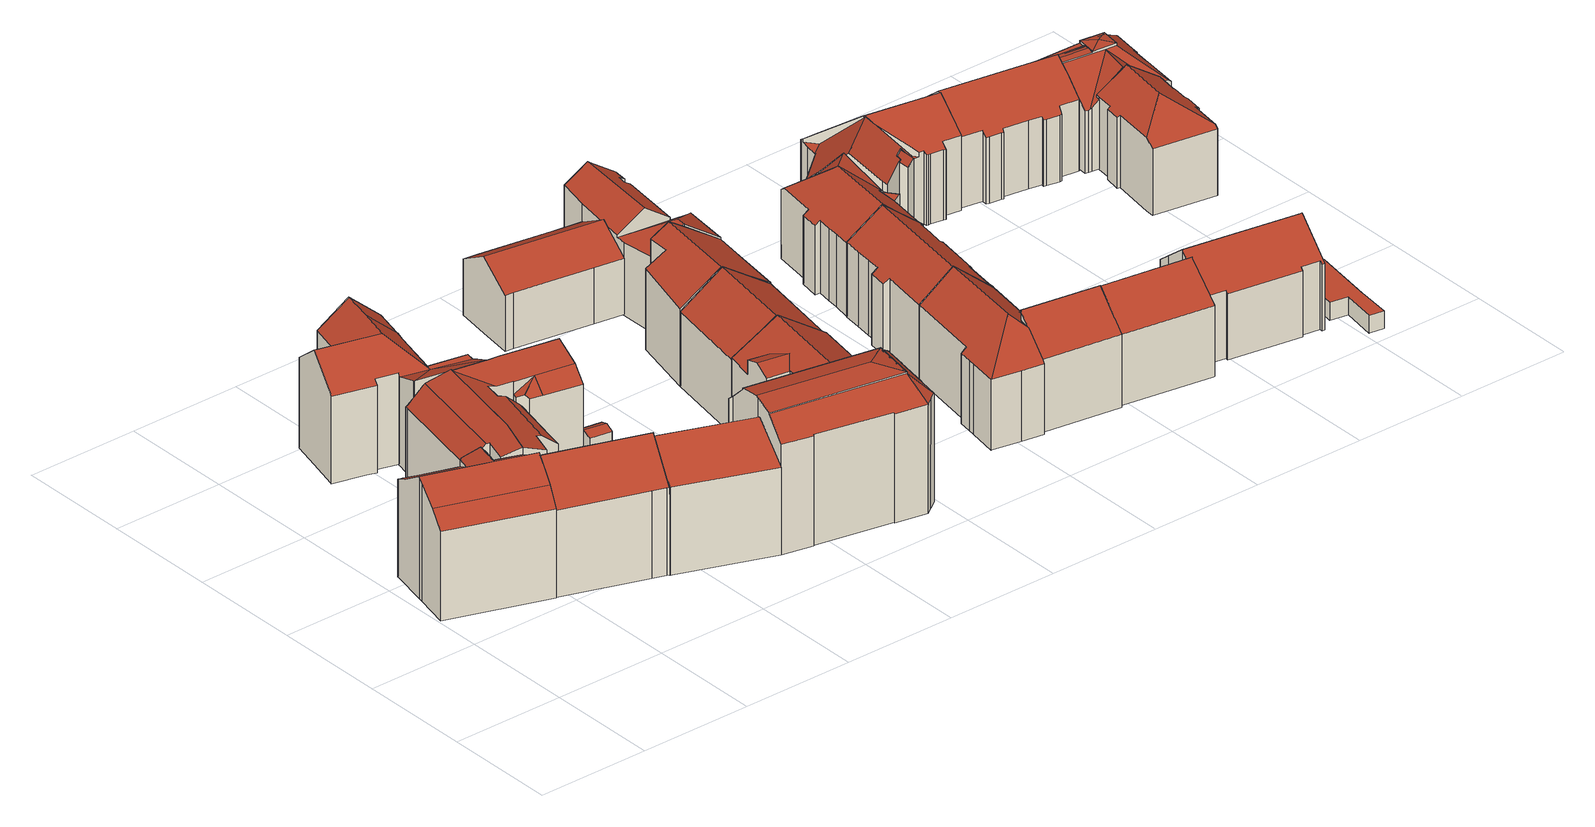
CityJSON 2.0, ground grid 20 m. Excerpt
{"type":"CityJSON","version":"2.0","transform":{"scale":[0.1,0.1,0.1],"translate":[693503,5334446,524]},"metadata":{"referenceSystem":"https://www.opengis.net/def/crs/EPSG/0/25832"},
"CityObjects":{
"building1":{"type":"Building","attributes":{"Gemeindeschluessel":"09162000","HoeheDach":"546.350","HoeheGrund":"524.915","Methode":"2000","NiedrigsteTraufeDesGebaeudes":"540.642","Geometrietyp2DReferenz":"3000","function":"31001_9998","roofType":"3100","measuredHeight":21.43,"storeysAboveGround":4},"geometry":[{"type":"MultiSurface","lod":"2","boundaries":[[[0,1,2,3]],[[4,5,6,7,8,9]],[[10,11,12,13]],[[14,15,16,12,11,17,18]],[[19,20,21,22,0,3,23]],[[24,25,26,10,13,27,28,29,30,5,4,31,32,33]],[[34,7,6,35,36,19]],[[32,2,1,33]],[[4,9,37,31]],[[19,23,38,34]],[[8,7,34]],[[35,39,40,41,36]],[[40,29,28,41]],[[13,12,16,27]],[[14,42,15]],[[24,22,21,25]],[[20,19,14,18]],[[26,25,21,20,18,17]],[[26,17,11,10]],[[28,27,16,15,42,41]],[[31,37,38,23,3,2,32]],[[29,40,39,30]],[[38,37,9,8,34]],[[35,6,5,30,39]],[[24,33,1,0,22]],[[19,36,41,42,14]]],"semantics":{"surfaces":[{"type":"RoofSurface"},{"type":"WallSurface"},{"type":"GroundSurface"}],"values":[0,1,1,0,0,2,0,1,1,0,1,0,1,1,1,1,0,1,1,1,1,1,0,1,1,0]}}]},
"building2":{"type":"Building","attributes":{"Gemeindeschluessel":"09162000","HoeheDach":"546.160","HoeheGrund":"524.980","Methode":"2000","NiedrigsteTraufeDesGebaeudes":"539.200","Geometrietyp2DReferenz":"3000","function":"31001_9998","roofType":"3100","measuredHeight":21.18,"storeysAboveGround":4},"geometry":[{"type":"MultiSurface","lod":"2","boundaries":[[[43,44,45]],[[46,47,48,49]],[[44,43,50,51,52,49,48,53,54]],[[55,56,57,58]],[[54,53,48,47,59,60,61,62,57,56,63,64]],[[65,64,63,66,67,68]],[[69,70,65,68]],[[71,72,70,69]],[[44,54,73,45]],[[74,59,47,46]],[[75,62,61,76]],[[77,60,59,74]],[[70,72,73,54,64,65]],[[76,61,60,77]],[[58,57,62,75]],[[52,51,50,78,71,69,68,67,66,55,58,75,76,77,74,46,49]],[[66,63,56,55]],[[78,50,43,45,73,72,71]]],"semantics":{"surfaces":[{"type":"RoofSurface"},{"type":"WallSurface"},{"type":"GroundSurface"}],"values":[0,1,1,1,0,1,1,1,1,1,1,1,0,1,1,2,1,1]}}]},
"building3":{"type":"Building","attributes":{"Gemeindeschluessel":"09162000","HoeheDach":"543.507","HoeheGrund":"524.990","Methode":"2000","NiedrigsteTraufeDesGebaeudes":"539.170","Geometrietyp2DReferenz":"3000","function":"31001_9998","roofType":"2100","measuredHeight":18.52,"storeysAboveGround":4},"geometry":[{"type":"MultiSurface","lod":"2","boundaries":[[[79,80,81,82]],[[83,84,85,86,81,80,87]],[[88,86,85,89]],[[90,87,80,79]],[[91,92,93,94,84,83,95,96]],[[97,98,66,99,100,101,90,79,82,88,89,102,103]],[[98,92,91,66]],[[84,94,103,102,89,85]],[[99,96,95,100]],[[97,93,92,98]],[[101,100,95,83,87,90]],[[82,81,86,88]],[[66,91,96,99]],[[103,94,93,97]]],"semantics":{"surfaces":[{"type":"WallSurface"},{"type":"RoofSurface"},{"type":"GroundSurface"}],"values":[0,1,0,0,1,2,0,0,0,0,0,0,0,0]}}]},
"building4":{"type":"Building","attributes":{"Gemeindeschluessel":"09162000","HoeheDach":"545.670","HoeheGrund":"525.470","Methode":"2000","NiedrigsteTraufeDesGebaeudes":"540.925","Geometrietyp2DReferenz":"3000","function":"31001_9998","roofType":"3100","measuredHeight":20.2,"storeysAboveGround":4},"geometry":[{"type":"MultiSurface","lod":"2","boundaries":[[[104,105,106,107]],[[108,109,110,111,112,113]],[[114,115,116,117,118,119,120,121,122,123,124,125,126]],[[127,128,129,109,108,113,130,131,132,133,134,135,136,137,138,139,140,141,142,143,144,145,146,104,107,147,148,149,150]],[[133,119,118,134]],[[126,125,124,151,142,141,140,139]],[[134,118,117,135]],[[129,152,110,109]],[[153,105,104,146,145,154]],[[148,155,156,149]],[[121,120,157,158]],[[159,150,149,156]],[[113,112,158,130]],[[160,143,142,151]],[[112,111,121,158]],[[148,147,107,106,161,155]],[[123,122,162,160,151,124]],[[128,163,152,129]],[[128,127,150,159,164,163]],[[122,165,153,154,162]],[[130,158,157,131]],[[121,164,121,120]],[[157,120,119,133,132,131]],[[161,106,105,153,165]],[[164,159,156,121]],[[160,162,154,145,144,143]],[[111,110,152,163,164,121]],[[116,115,137,136,135,117]],[[121,156,155,161,165,122]],[[138,137,115,114,126,139]]],"semantics":{"surfaces":[{"type":"WallSurface"},{"type":"RoofSurface"},{"type":"GroundSurface"}],"values":[0,0,1,2,0,0,0,0,0,0,1,0,0,0,1,0,1,0,0,1,0,0,0,1,1,0,1,0,1,0]}}]},
"building5":{"type":"Building","attributes":{"Gemeindeschluessel":"09162000","HoeheDach":"543.297","HoeheGrund":"524.971","Methode":"2000","NiedrigsteTraufeDesGebaeudes":"539.282","Geometrietyp2DReferenz":"3000","function":"31001_9998","roofType":"2100","measuredHeight":18.33,"storeysAboveGround":4},"geometry":[{"type":"MultiSurface","lod":"2","boundaries":[[[166,167,168,169,170]],[[171,172,173,174]],[[175,176,177,178]],[[172,179,173]],[[180,181,97,98]],[[182,183,112,181,180,91,184,170,169,185,186]],[[187,188,189,190,191]],[[168,177,176,192,185,169]],[[183,182,193,194,195]],[[196,197,189,188]],[[198,199,186,185,192]],[[166,170,184,55]],[[97,181,112,103]],[[55,184,91,66]],[[182,186,199,193]],[[189,197,200,172,190]],[[201,202,203,204]],[[205,187,191,171,174]],[[206,110,202,201]],[[110,206,103,112]],[[66,91,180,98]],[[178,177,168,167]],[[200,197,196,207,204,203]],[[194,205,174,173,179,195]],[[110,112,183,195,179,172,200,203,202]],[[196,188,187,205,194,193,199,198,175,178,167,166,55,66,98,97,103,206,201,204,207]],[[198,192,176,175]],[[191,190,172,171]]],"semantics":{"surfaces":[{"type":"WallSurface"},{"type":"RoofSurface"},{"type":"GroundSurface"}],"values":[0,1,0,0,0,1,0,1,0,0,0,0,0,0,0,1,0,0,0,0,0,0,0,0,1,2,0,1]}}]},
"building6":{"type":"Building","attributes":{"Gemeindeschluessel":"09162000","HoeheDach":"545.740","HoeheGrund":"524.870","Methode":"2000","NiedrigsteTraufeDesGebaeudes":"539.135","Geometrietyp2DReferenz":"3000","function":"31001_9998","roofType":"3100","measuredHeight":20.87,"storeysAboveGround":4},"geometry":[{"type":"MultiSurface","lod":"2","boundaries":[[[208,209,210,211]],[[212,210,209,213,214,215,216,217,218,219]],[[220,221,212,219,222,223]],[[224,215,214,225]],[[226,217,216,227]],[[228,213,209,208]],[[223,222,219,218,229,230,231,232]],[[229,218,217,226]],[[233,234,221,220,223,232]],[[211,235,234,233,232,231,230,229,226,227,224,225,228,208]],[[221,234,235,211,210,212]],[[225,214,213,228]],[[227,216,215,224]]],"semantics":{"surfaces":[{"type":"WallSurface"},{"type":"RoofSurface"},{"type":"GroundSurface"}],"values":[0,1,1,0,0,0,0,0,0,2,0,0,0]}}]},
"building7":{"type":"Building","attributes":{"Gemeindeschluessel":"09162000","HoeheDach":"528.448","HoeheGrund":"525.130","Methode":"1000","NiedrigsteTraufeDesGebaeudes":"527.831","Geometrietyp2DReferenz":"3000","function":"51009_1610","roofType":"3100","measuredHeight":3.32},"geometry":[{"type":"MultiSurface","lod":"2","boundaries":[[[236,237,238,239,240,241]],[[242,243,244,245]],[[240,244,243,241]],[[246,245,244,240,239,238]],[[247,242,245,246]],[[247,237,236,241,243,242]],[[237,247,246,238]]],"semantics":{"surfaces":[{"type":"GroundSurface"},{"type":"RoofSurface"},{"type":"WallSurface"}],"values":[0,1,2,2,1,2,2]}}]},
"building8":{"type":"Building","attributes":{"Gemeindeschluessel":"09162000","HoeheDach":"548.950","HoeheGrund":"524.885","Methode":"1000","NiedrigsteTraufeDesGebaeudes":"544.078","Geometrietyp2DReferenz":"3000","function":"31001_9998","roofType":"3200","measuredHeight":24.07,"storeysAboveGround":5},"geometry":[{"type":"MultiSurface","lod":"2","boundaries":[[[248,249,250,251,252,253,254,255]],[[256,257,258,259]],[[208,260,261,262]],[[263,264,265,266]],[[267,249,248,268]],[[269,270,271,272,273]],[[274,252,251,275]],[[252,276,277,253]],[[278,279,280,281]],[[282,283,284,285]],[[285,284,286,287]],[[288,250,249,267]],[[289,290,291,292,293]],[[268,248,255,234]],[[269,273,294,295]],[[266,272,271,286,284,283,296,261,260,263]],[[290,265,264,291]],[[297,259,258,277,276]],[[253,289,293,254]],[[295,294,279,278]],[[274,297,276,252]],[[281,280,257,256]],[[298,296,283,282]],[[287,286,271,270]],[[208,211,292,291,264,263,260]],[[266,265,289,253]],[[262,261,296,298]],[[277,258,257,280,279,294,273,272,266,253]],[[269,295,278,281,256,259,297,274,275,288,267,268,234,211,208,262,298,282,285,287,270]],[[275,251,250,288]],[[289,265,290]],[[211,234,255,254,293,292]]],"semantics":{"surfaces":[{"type":"RoofSurface"},{"type":"WallSurface"},{"type":"GroundSurface"}],"values":[0,1,1,1,1,1,1,0,1,1,1,1,0,1,1,0,0,1,1,1,1,1,1,1,1,1,1,0,2,1,0,1]}}]},
"building9":{"type":"Building","attributes":{"Gemeindeschluessel":"09162000","HoeheDach":"543.550","HoeheGrund":"524.973","Methode":"2000","NiedrigsteTraufeDesGebaeudes":"537.821","Geometrietyp2DReferenz":"3000","function":"31001_9998","roofType":"3100","measuredHeight":18.58,"storeysAboveGround":5},"geometry":[{"type":"MultiSurface","lod":"2","boundaries":[[[299,300,301,302]],[[303,304,305,306]],[[307,308,309,310]],[[301,311,312,313,314,308,307,315,302]],[[300,316,317,311,301]],[[307,310,318,315]],[[319,320,313,312,321]],[[320,322,318,310,309,314,313]],[[314,309,308]],[[318,322,299,302,315]],[[323,324,325,326]],[[319,321,304,303]],[[326,325,317,316]],[[306,305,324,323]],[[311,317,325,324,305,304,321,312]],[[300,299,322,320,319,303,306,323,326,316]]],"semantics":{"surfaces":[{"type":"WallSurface"},{"type":"RoofSurface"},{"type":"GroundSurface"}],"values":[0,0,1,1,0,1,0,0,0,0,0,0,0,0,1,2]}}]},
"building10":{"type":"Building","attributes":{"Gemeindeschluessel":"09162000","HoeheDach":"543.380","HoeheGrund":"524.890","Methode":"2000","NiedrigsteTraufeDesGebaeudes":"537.446","Geometrietyp2DReferenz":"3000","function":"31001_9998","roofType":"3100","measuredHeight":18.49,"storeysAboveGround":5},"geometry":[{"type":"MultiSurface","lod":"2","boundaries":[[[327,328,329,330,331,332,333,334]],[[335,336,337,334,333,332,331,338]],[[329,328,339,340,341,330]],[[340,342,336,335,338,341]],[[339,343,337,336,342,340]],[[330,341,338,331]],[[328,327,334,337,343,339]]],"semantics":{"surfaces":[{"type":"GroundSurface"},{"type":"WallSurface"},{"type":"RoofSurface"}],"values":[0,1,1,2,2,1,1]}}]},
"building11":{"type":"Building","attributes":{"Gemeindeschluessel":"09162000","HoeheDach":"538.606","HoeheGrund":"525.120","Methode":"1000","NiedrigsteTraufeDesGebaeudes":"534.957","Geometrietyp2DReferenz":"3000","function":"31001_9998","roofType":"3100","measuredHeight":13.49,"storeysAboveGround":3},"geometry":[{"type":"MultiSurface","lod":"2","boundaries":[[[344,345,346,347]],[[348,349,350,351,352,353]],[[354,355,356,357]],[[350,358,359,357,356,351]],[[360,349,348,361]],[[359,358,360,361,362,363,344,347,354,357]],[[353,352,345,344,363,362]],[[351,356,355,346,345,352]],[[358,350,349,360]],[[347,346,355,354]],[[361,348,353,362]]],"semantics":{"surfaces":[{"type":"WallSurface"},{"type":"RoofSurface"},{"type":"GroundSurface"}],"values":[0,1,0,0,0,2,0,1,0,0,0]}}]},
"building12":{"type":"Building","attributes":{"Gemeindeschluessel":"09162000","HoeheDach":"543.440","HoeheGrund":"524.860","Methode":"2000","NiedrigsteTraufeDesGebaeudes":"537.598","Geometrietyp2DReferenz":"3000","function":"31001_9998","roofType":"3100","measuredHeight":18.58,"storeysAboveGround":5},"geometry":[{"type":"MultiSurface","lod":"2","boundaries":[[[364,365,366,334]],[[364,334,367,331,368,369,370,371,372,373]],[[367,334,366,374,375,331]],[[374,376,377,378,379,375]],[[366,365,380,381,376,374]],[[376,381,372,371,370,377]],[[368,379,378,369]],[[331,375,379,368]],[[369,378,377,370]],[[372,381,380,373]],[[373,380,365,364]]],"semantics":{"surfaces":[{"type":"WallSurface"},{"type":"GroundSurface"},{"type":"RoofSurface"}],"values":[0,1,0,2,2,0,0,0,0,0,0]}}]},
"building13":{"type":"Building","attributes":{"Gemeindeschluessel":"09162000","HoeheDach":"542.190","HoeheGrund":"524.850","Methode":"2000","NiedrigsteTraufeDesGebaeudes":"537.620","Geometrietyp2DReferenz":"3000","function":"31001_9998","roofType":"3100","measuredHeight":17.34,"storeysAboveGround":4},"geometry":[{"type":"MultiSurface","lod":"2","boundaries":[[[382,383,384,385,386,387,388,389]],[[387,386,390,391,392,388]],[[390,393,394,395,396,397,398,399,391]],[[400,396,395,401]],[[370,402,403,404]],[[405,398,397,406]],[[407,373,372,408,370,404,409,410,411,412,413,405,406,400,401,414,415,416,417,418]],[[417,385,384,418]],[[399,398,405,413,412,419]],[[373,420,421,372]],[[403,389,388,392,422,411,410,409,404]],[[401,395,394,414]],[[421,420,383,382,423]],[[373,407,418,384,383,420]],[[386,385,417,416,415,393,390]],[[411,422,419,412]],[[408,372,421,423,402,370]],[[423,382,389,403,402]],[[414,394,393,415]],[[391,399,419,422,392]],[[406,397,396,400]]],"semantics":{"surfaces":[{"type":"RoofSurface"},{"type":"WallSurface"},{"type":"GroundSurface"}],"values":[0,1,0,1,1,1,2,1,1,1,1,1,0,1,1,1,1,0,1,0,1]}}]},
"building14":{"type":"Building","attributes":{"Gemeindeschluessel":"09162000","HoeheDach":"543.285","HoeheGrund":"525.000","Methode":"2000","NiedrigsteTraufeDesGebaeudes":"537.387","Geometrietyp2DReferenz":"3000","function":"31001_1000","roofType":"3200","measuredHeight":18.29,"storeysAboveGround":4},"geometry":[{"type":"MultiSurface","lod":"2","boundaries":[[[424,425,426,427]],[[428,429,430,431]],[[432,433,434,435,436,437]],[[438,439,429,428]],[[440,439,438,441,427,426]],[[434,442,443,444,445,435]],[[444,446,447,430,429,439,440,445]],[[448,449,425,424]],[[437,436,450,451]],[[452,447,446,453]],[[431,430,447,452]],[[454,455,449,448]],[[451,450,455,454]],[[428,431,452,453,456,457,458,433,432,437,451,454,448,424,427,441,438]],[[458,442,434,433]],[[435,445,440,426,425,449,455,450,436]],[[457,443,442,458]],[[443,457,456,453,446,444]]],"semantics":{"surfaces":[{"type":"WallSurface"},{"type":"RoofSurface"},{"type":"GroundSurface"}],"values":[0,0,0,0,0,1,1,0,0,0,0,0,0,2,0,1,0,0]}}]},
"building15":{"type":"Building","attributes":{"Gemeindeschluessel":"09162000","HoeheDach":"543.084","HoeheGrund":"525.010","Methode":"2000","NiedrigsteTraufeDesGebaeudes":"537.900","Geometrietyp2DReferenz":"3000","function":"31001_1000","roofType":"3100","measuredHeight":18.07},"geometry":[{"type":"MultiSurface","lod":"2","boundaries":[[[459,460,461,462,443]],[[463,459,443,457]],[[464,465,466,467]],[[459,463,468,469,470,460]],[[468,463,457,453,471,452,464,467,472,469]],[[460,470,473,466,465,474,461]],[[457,443,462,453]],[[467,466,473,472]],[[462,461,474,452,471,453]],[[472,473,470,469]],[[452,474,465,464]]],"semantics":{"surfaces":[{"type":"RoofSurface"},{"type":"WallSurface"},{"type":"GroundSurface"}],"values":[0,1,1,1,2,0,1,1,1,1,1]}}]},
"building16":{"type":"Building","attributes":{"Gemeindeschluessel":"09162000","HoeheDach":"543.032","HoeheGrund":"525.040","Methode":"1000","NiedrigsteTraufeDesGebaeudes":"537.481","Geometrietyp2DReferenz":"3000","function":"31001_1000","roofType":"3100","measuredHeight":17.99,"storeysAboveGround":4},"geometry":[{"type":"MultiSurface","lod":"2","boundaries":[[[475,476,477,478]],[[479,480,481,482]],[[483,484,485,486]],[[487,488,489,490]],[[491,492,493,494]],[[495,496,497,498,499,500]],[[486,485,492,491]],[[478,477,501,502]],[[503,504,488,487]],[[505,506,500,499]],[[507,501,477,476,508,489,488,504,481,480,496,495,509]],[[482,481,504,503]],[[510,511,506,505]],[[490,489,508,512]],[[513,514,511,510]],[[515,509,495,500,506,511,514,493,492,485,484,516,517]],[[479,482,503,487,490,512,475,478,502,438,518,519,427,520,483,486,491,494,513,510,505,499,498,497]],[[517,516,484,483,520,427]],[[512,508,476,475]],[[502,501,507,438]],[[494,493,514,513]],[[497,496,480,479]],[[519,518,438,507,509,515,517,427]]],"semantics":{"surfaces":[{"type":"WallSurface"},{"type":"RoofSurface"},{"type":"GroundSurface"}],"values":[0,0,0,0,0,0,0,0,0,0,1,0,0,0,0,1,2,0,0,0,0,0,0]}}]},
"building17":{"type":"Building","attributes":{"Gemeindeschluessel":"09162000","HoeheDach":"543.120","HoeheGrund":"525.103","Methode":"2000","NiedrigsteTraufeDesGebaeudes":"537.125","Geometrietyp2DReferenz":"3000","function":"31001_1000","roofType":"3100","measuredHeight":18.02,"storeysAboveGround":4},"geometry":[{"type":"MultiSurface","lod":"2","boundaries":[[[521,522,523,524]],[[525,526,527,528,529,530,531,532]],[[524,523,533,534]],[[529,535,530]],[[500,531,530,536,537,538,539,540,533,523,522]],[[534,533,540,541]],[[542,527,526,543]],[[544,545,532,531,500]],[[541,540,539,546]],[[547,545,544,521,524,534,541,546,548,549,550,551,552,542,543]],[[552,551,553,535,529,528]],[[547,525,532,545]],[[530,554,555,536]],[[544,500,522,521]],[[548,538,537,549]],[[552,528,527,542]],[[550,549,537,536,555]],[[530,535,553,554]],[[551,550,555,554,553]],[[525,547,543,526]],[[546,539,538,548]]],"semantics":{"surfaces":[{"type":"WallSurface"},{"type":"RoofSurface"},{"type":"GroundSurface"}],"values":[0,1,0,1,1,0,0,0,0,2,0,0,1,0,0,0,0,1,0,0,0]}}]},
"building18":{"type":"Building","attributes":{"Gemeindeschluessel":"09162000","HoeheDach":"543.099","HoeheGrund":"525.420","Methode":"2000","NiedrigsteTraufeDesGebaeudes":"537.257","Geometrietyp2DReferenz":"3000","function":"31001_1000","roofType":"3100","measuredHeight":17.68,"storeysAboveGround":4},"geometry":[{"type":"MultiSurface","lod":"2","boundaries":[[[556,557,558,559,560,561,562,563,564]],[[565,566,567,568,556,564,459]],[[569,568,567,570]],[[571,559,558,572]],[[459,564,563,573,574,575]],[[576,562,561,577]],[[577,561,560,578]],[[573,563,562,576]],[[578,560,559,571]],[[579,580,566,565,459,575]],[[581,582,569,570,580,579,575,574,573,576,577,578,571,572]],[[570,567,566,580]],[[568,569,582,581,557,556]],[[572,558,557,581]]],"semantics":{"surfaces":[{"type":"RoofSurface"},{"type":"WallSurface"},{"type":"GroundSurface"}],"values":[0,0,1,1,1,1,1,1,1,1,2,1,1,1]}}]},
"building19":{"type":"Building","attributes":{"Gemeindeschluessel":"09162000","HoeheDach":"537.050","HoeheGrund":"525.900","Methode":"2000","NiedrigsteTraufeDesGebaeudes":"537.050","Geometrietyp2DReferenz":"3000","function":"51009_1610","roofType":"1000","measuredHeight":11.15},"geometry":[{"type":"MultiSurface","lod":"2","boundaries":[[[583,584,585,586]],[[587,588,589,590]],[[591,592,584,583]],[[587,592,591,588]],[[589,586,585,590]],[[588,591,583,586,589]],[[587,590,585,584,592]]],"semantics":{"surfaces":[{"type":"WallSurface"},{"type":"RoofSurface"},{"type":"GroundSurface"}],"values":[0,0,0,0,0,1,2]}}]},
"building20":{"type":"Building","attributes":{"Gemeindeschluessel":"09162000","HoeheDach":"543.150","HoeheGrund":"525.130","Methode":"2000","NiedrigsteTraufeDesGebaeudes":"536.820","Geometrietyp2DReferenz":"3000","function":"31001_1000","roofType":"3100","measuredHeight":18.02,"storeysAboveGround":4},"geometry":[{"type":"MultiSurface","lod":"2","boundaries":[[[593,594,595,596,597,598,599,600,601,602,603,604]],[[605,606,607,608,609,610,611,612,613,614,615,616,617,618,619,620,621,552,622,551,623,624,625,626,627,628,629,630,631,632,633,634]],[[635,636,604,603,627,626,625]],[[637,638,639,594,593,604,636]],[[640,641,635,625,624,623]],[[617,642,643,618]],[[630,600,599,631]],[[627,603,602,628]],[[607,644,645,608]],[[639,646,647,648,649,650,651,652,653,654,645,644,655,595,594]],[[610,653,652,611]],[[621,656,657,552]],[[611,652,651,612]],[[633,632,631,599,598,597]],[[614,613,650,649,658,659,615]],[[608,645,654,609]],[[616,615,659,660,642,617]],[[609,654,653,610]],[[655,606,605,634,596,595]],[[551,661,640,623]],[[633,597,596,634]],[[620,662,656,621]],[[663,664,639,638,637,641,640,661]],[[619,665,662,620]],[[647,646,639,664]],[[622,552,657,663,661,551]],[[659,658,666,660]],[[618,643,665,619]],[[602,601,600,630,629,628]],[[637,636,635,641]],[[657,656,662,665,643,642,660,666,647,664,663]],[[658,649,648,647,666]],[[606,655,644,607]],[[612,651,650,613]]],"semantics":{"surfaces":[{"type":"RoofSurface"},{"type":"GroundSurface"},{"type":"WallSurface"}],"values":[0,1,2,2,2,2,2,2,2,0,2,2,2,2,2,2,2,2,2,2,2,2,0,2,2,2,0,2,2,0,0,2,2,2]}}]},
"building21":{"type":"Building","attributes":{"Gemeindeschluessel":"09162000","HoeheDach":"538.448","HoeheGrund":"525.838","Methode":"1000","NiedrigsteTraufeDesGebaeudes":"537.276","Geometrietyp2DReferenz":"3000","function":"51009_1610","roofType":"2100","measuredHeight":12.61},"geometry":[{"type":"MultiSurface","lod":"2","boundaries":[[[667,668,669,670,665,671]],[[672,668,667,673]],[[674,675,676,677,672,673]],[[677,669,668,672]],[[673,667,671,674]],[[675,665,670,676]],[[676,670,669,677]],[[674,671,665,675]]],"semantics":{"surfaces":[{"type":"RoofSurface"},{"type":"WallSurface"},{"type":"GroundSurface"}],"values":[0,1,2,1,1,1,1,1]}}]},
"building22":{"type":"Building","attributes":{"Gemeindeschluessel":"09162000","HoeheDach":"543.017","HoeheGrund":"525.930","Methode":"1000","NiedrigsteTraufeDesGebaeudes":"537.559","Geometrietyp2DReferenz":"3000","function":"31001_1000","roofType":"3100","measuredHeight":17.09,"storeysAboveGround":4},"geometry":[{"type":"MultiSurface","lod":"2","boundaries":[[[678,679,680,681]],[[682,683,684,685]],[[686,687,688,689]],[[690,691,692,693]],[[694,695,696,697,698,699]],[[700,701,702,703]],[[704,705,706,707]],[[708,709,691,690]],[[692,710,711,712,713,693]],[[714,715,705,704]],[[703,702,687,686]],[[697,716,717,718,719,698]],[[699,698,719,718,720,706,705,715,684,683,711,710]],[[712,711,683,682]],[[716,697,696,695,678,681,700,703,686,689,708,690,693,713,712,682,685,714,704,707,721,717]],[[720,718,717,721,707,706]],[[681,680,701,700]],[[689,688,709,708]],[[685,684,715,714]],[[695,694,679,678]],[[688,687,702,701,680,679,694,699,710,692,691,709]]],"semantics":{"surfaces":[{"type":"WallSurface"},{"type":"RoofSurface"},{"type":"GroundSurface"}],"values":[0,0,0,0,0,0,0,0,0,0,0,0,1,0,2,0,0,0,0,0,1]}}]},
"building23":{"type":"Building","attributes":{"Gemeindeschluessel":"09162000","HoeheDach":"529.162","HoeheGrund":"526.130","Methode":"1000","NiedrigsteTraufeDesGebaeudes":"529.162","Geometrietyp2DReferenz":"3000","function":"31001_2000","roofType":"1000","measuredHeight":3.03},"geometry":[{"type":"MultiSurface","lod":"2","boundaries":[[[722,723,724,725]],[[726,727,728,729,730,731,722,725,732,733,734]],[[728,727,735,736,737,729]],[[731,738,723,722]],[[725,724,739,732]],[[734,740,741,726]],[[737,742,738,731,730,729]],[[738,742,737,736,735,741,740,743,739,724,723]],[[727,726,741,735]],[[743,740,734,733,732,739]]],"semantics":{"surfaces":[{"type":"WallSurface"},{"type":"GroundSurface"},{"type":"RoofSurface"}],"values":[0,1,0,0,0,0,0,2,0,0]}}]},
"building24":{"type":"Building","attributes":{"Gemeindeschluessel":"09162000","HoeheDach":"543.070","HoeheGrund":"525.620","Methode":"1000","NiedrigsteTraufeDesGebaeudes":"537.261","Geometrietyp2DReferenz":"3000","function":"31001_1000","roofType":"3100","measuredHeight":17.45,"storeysAboveGround":4},"geometry":[{"type":"MultiSurface","lod":"2","boundaries":[[[744,745,746,747]],[[748,749,750,751]],[[752,753,754,755]],[[756,757,758,759]],[[760,761,762,763]],[[764,765,766,767]],[[761,766,765,768,750,749,769,770,771,754,753,772,773,774,775,776,777,762]],[[776,778,746,745,758,757,779,777]],[[755,754,771,780]],[[767,766,761,760]],[[781,772,753,752]],[[782,775,774,783]],[[784,779,757,756]],[[785,769,749,748]],[[762,777,779,784,786,763]],[[759,758,745,744]],[[787,773,772,781]],[[783,774,773,787]],[[788,782,783,787,781,752,755,780,789,785,748,751,790,764,767,760,763,786,784,756,759,744,747,791]],[[790,768,765,764]],[[780,771,770,789]],[[751,750,768,790]],[[789,770,769,785]],[[775,782,788,791,778,776]],[[747,746,778,791]]],"semantics":{"surfaces":[{"type":"WallSurface"},{"type":"RoofSurface"},{"type":"GroundSurface"}],"values":[0,0,0,0,0,0,1,1,0,0,0,0,0,0,0,0,0,0,2,0,0,0,0,0,0]}}]},
"building25":{"type":"Building","attributes":{"Gemeindeschluessel":"09162000","HoeheDach":"542.274","HoeheGrund":"525.930","Methode":"2000","NiedrigsteTraufeDesGebaeudes":"537.582","Geometrietyp2DReferenz":"3000","function":"31001_1000","roofType":"3200","measuredHeight":16.34,"storeysAboveGround":4},"geometry":[{"type":"MultiSurface","lod":"2","boundaries":[[[792,793,794,795,796,797]],[[798,799,800,801]],[[802,803,804,805]],[[806,807,808,809]],[[810,800,799,811,812,813,814,815,816,817,818]],[[809,808,819,820]],[[821,822,823,801,800,810]],[[824,816,815,825]],[[826,811,799,798]],[[818,817,819,808,807,804,803,794,793]],[[827,828,829,826,798,801,823,822,797,796,795,802,805,806,809,820,830,824,825]],[[817,816,824,830,820,819]],[[795,794,803,802]],[[825,815,814,827]],[[828,813,812,829]],[[829,812,811,826]],[[805,804,807,806]],[[822,821,792,797]],[[821,810,818,793,792]],[[827,814,813,828]]],"semantics":{"surfaces":[{"type":"WallSurface"},{"type":"RoofSurface"},{"type":"GroundSurface"}],"values":[0,0,0,0,1,0,0,0,0,1,2,0,0,0,0,0,0,0,1,0]}}]},
"building26":{"type":"Building","attributes":{"Gemeindeschluessel":"09162000","HoeheDach":"542.930","HoeheGrund":"525.999","Methode":"2000","NiedrigsteTraufeDesGebaeudes":"536.709","Geometrietyp2DReferenz":"3000","function":"31001_1000","roofType":"2100","measuredHeight":16.93,"storeysAboveGround":4},"geometry":[{"type":"MultiSurface","lod":"2","boundaries":[[[831,832,833,834]],[[835,836,837]],[[838,839,840,841,842,843,844,845,846,847,848,849,850,851,852,853,854,831,834,855,856]],[[857,858,859,860]],[[843,842,861,862,863]],[[858,864,865,866]],[[847,846,775,867,868,869,870,871,872]],[[873,864,858,857,874]],[[857,875,872,871]],[[858,866,876,877,878,879,859]],[[853,880,881,854]],[[838,882,883,839]],[[884,837,873]],[[833,885,856,855,834]],[[845,774,775,846]],[[840,886,887,841]],[[838,856,885,888,882]],[[844,889,774,845]],[[873,874,870,869]],[[836,865,864]],[[840,839,883,890,886]],[[854,881,832,831]],[[851,891,892,852]],[[873,837,836,864]],[[883,882,888,893,894]],[[883,894,890]],[[884,873,869,868]],[[835,865,836]],[[851,850,877,876,891]],[[848,879,878,849]],[[843,863,889,844]],[[841,887,861,842]],[[866,865,835,893]],[[848,847,872,875,860,859,879]],[[833,832,881,880,892,891,876,866,893,888,885]],[[867,775,774,889,863,862,894]],[[849,878,877,850]],[[860,875,857]],[[835,837,884,868,867,894,893]],[[852,892,880,853]],[[871,870,874,857]],[[861,887,886,890,894,862]]],"semantics":{"surfaces":[{"type":"WallSurface"},{"type":"RoofSurface"},{"type":"GroundSurface"}],"values":[0,1,2,1,0,0,0,0,1,1,0,0,0,0,0,0,0,0,1,1,0,0,0,1,1,1,1,1,0,0,0,0,0,0,1,1,0,0,0,0,0,1]}}]}
},
"vertices":[
[11,310,193],[5,284,167],[181,224,166],[190,249,193],[194,370,9],[174,377,9],[174,377,195],[175,376,193],[175,376,181],[194,370,181],[37,423,9],[37,423,181],[45,421,181],[45,421,9],[126,368,193],[132,391,181],[67,413,181],[37,422,182],[32,400,193],[136,316,224],[21,355,224],[21,353,222],[20,347,218],[205,293,224],[20,347,9],[21,353,9],[37,422,9],[67,413,9],[134,391,9],[137,396,9],[176,383,9],[227,358,9],[181,224,9],[5,284,9],[169,354,193],[174,378,195],[148,361,224],[227,358,181],[220,336,193],[176,383,189],[137,396,189],[134,391,196],[132,391,193],
[354,164,152],[375,229,152],[353,165,152],[393,301,10],[393,301,159],[398,299,159],[398,299,10],[354,164,10],[375,229,10],[377,236,10],[377,236,216],[375,229,222],[264,346,10],[264,346,158],[308,330,158],[308,330,10],[369,309,159],[347,317,158],[349,323,153],[311,337,153],[227,358,158],[203,288,222],[181,224,163],[227,358,10],[203,288,10],[181,224,10],[327,174,10],[327,174,164],[349,166,10],[349,166,164],[353,165,164],[369,309,10],[311,337,10],[349,323,10],[347,317,10],[353,165,10],
[210,609,10],[210,609,152],[210,612,152],[210,612,10],[201,412,184],[242,606,184],[225,609,166],[212,611,154],[171,422,152],[212,611,10],[225,609,10],[171,422,10],[227,358,193],[249,421,195],[286,595,195],[287,598,195],[206,410,185],[194,370,184],[286,595,10],[249,421,10],[194,370,10],[206,410,10],[201,412,10],[242,606,10],[287,598,10],
[330,815,15],[330,815,172],[316,761,172],[316,761,15],[347,587,15],[348,587,15],[348,587,193],[347,587,193],[287,598,193],[287,598,15],[182,671,169],[199,666,169],[199,669,172],[201,674,176],[239,664,176],[238,661,173],[238,659,172],[287,647,172],[250,716,217],[198,730,217],[141,745,217],[126,688,172],[125,686,169],[355,629,15],[353,616,15],[350,602,15],[225,609,15],[226,613,15],[238,659,15],[238,661,15],[239,664,15],[201,674,15],[199,669,15],[199,666,15],[182,671,15],[125,686,15],[126,688,15],[141,745,15],[154,796,15],[212,781,15],[213,786,15],[228,842,15],[279,829,15],[316,759,15],[310,739,15],[289,657,15],[358,644,15],[154,796,175],[350,602,186],[279,829,217],[228,842,172],[310,739,172],[289,657,172],[226,613,191],[225,609,193],[358,644,172],[212,781,175],[316,759,172],[213,786,172],[353,616,179],[355,629,172],[265,773,217],
[279,389,10],[317,382,10],[317,382,153],[290,387,175],[279,389,179],[362,515,159],[393,529,175],[357,535,153],[354,526,153],[339,495,10],[339,495,158],[322,408,154],[322,408,10],[357,535,175],[249,421,191],[286,595,193],[313,543,180],[328,541,175],[264,346,180],[321,511,175],[307,514,180],[366,508,10],[456,490,10],[456,490,153],[388,503,154],[366,508,154],[330,509,167],[313,543,10],[357,536,10],[357,536,175],[461,513,10],[461,513,172],[330,509,10],[307,514,10],[462,517,175],[369,584,10],[369,584,193],[471,565,193],[471,565,10],[354,526,10],[348,587,10],[470,562,10],
[547,248,9],[547,248,154],[533,172,215],[533,172,9],[533,168,217],[496,267,154],[496,270,151],[457,285,152],[454,279,157],[404,297,158],[398,299,158],[375,228,217],[358,163,164],[520,102,164],[363,193,188],[354,164,164],[457,285,9],[496,270,9],[404,297,9],[454,279,9],[496,267,9],[398,299,9],[375,228,9],[363,193,9],[354,164,9],[358,163,9],[520,102,9],[533,168,9],
[525,518,11],[523,503,11],[484,509,11],[486,525,11],[489,539,11],[528,533,11],[525,518,44],[528,533,38],[489,539,38],[486,525,44],[484,509,38],[523,503,38],
[575,91,203],[575,92,205],[711,66,203],[711,64,201],[767,53,201],[762,96,238],[527,139,238],[520,102,204],[800,107,9],[800,107,202],[795,72,201],[795,72,9],[547,248,210],[545,255,204],[545,255,9],[542,219,238],[542,219,240],[776,176,240],[776,176,238],[575,92,9],[575,91,9],[816,203,9],[816,205,9],[816,205,204],[816,204,205],[816,203,204],[767,53,9],[711,64,9],[779,62,201],[794,72,202],[808,166,9],[808,166,205],[799,107,204],[799,107,9],[750,217,9],[750,217,204],[757,216,204],[757,216,9],[798,210,202],[798,210,9],[711,66,9],[762,96,240],[729,143,249],[535,179,249],[533,172,248],[527,139,240],[810,166,204],[810,166,9],[692,227,205],[779,62,9],[692,227,9],
[704,302,10],[692,227,10],[692,227,168],[704,302,168],[820,234,10],[820,234,139],[802,238,152],[802,238,10],[725,328,178],[713,361,167],[676,368,167],[670,338,178],[733,220,195],[765,404,195],[686,418,143],[676,368,142],[704,303,167],[750,217,10],[750,217,184],[664,309,167],[848,390,10],[686,418,10],[848,390,138],[664,309,10],[798,210,10],[798,210,151],[757,216,179],[757,216,10],
[877,551,9],[848,390,9],[763,405,9],[686,418,9],[715,573,9],[785,566,9],[792,566,9],[878,557,9],[785,566,190],[792,566,194],[878,557,134],[715,573,141],[848,390,134],[763,405,194],[686,418,140],[791,565,194],[877,551,134],
[594,938,11],[594,938,110],[620,934,110],[620,934,11],[590,815,110],[728,792,110],[781,784,110],[791,845,146],[584,878,146],[575,817,110],[747,914,11],[747,914,110],[800,906,110],[800,906,11],[781,784,11],[791,845,11],[728,792,11],[590,815,11],[575,817,11],[584,878,11],
[893,656,9],[893,656,136],[878,557,136],[789,566,9],[743,688,9],[777,681,9],[781,722,9],[812,717,9],[839,712,9],[900,701,9],[789,566,194],[715,573,146],[812,717,194],[781,722,173],[777,681,175],[743,688,152],[900,701,136],[839,712,177],
[840,730,182],[911,784,139],[911,786,137],[876,791,137],[877,792,136],[832,798,136],[784,805,136],[784,803,137],[877,792,141],[832,798,172],[784,805,139],[895,907,139],[884,909,146],[887,924,145],[897,923,139],[901,949,138],[856,956,169],[852,956,172],[897,923,9],[887,924,9],[781,722,142],[781,784,137],[781,784,9],[856,956,9],[901,949,9],[911,784,9],[838,712,9],[784,803,9],[784,805,9],[800,906,9],[811,962,9],[852,956,9],[884,909,9],[895,907,9],[877,792,9],[876,791,9],[911,786,9],[811,962,144],[900,701,139],[839,712,181],[800,906,141],[838,712,182],
[979,218,10],[979,218,142],[1002,356,142],[1002,356,10],[1115,251,10],[1115,251,134],[1106,246,141],[1106,246,10],[956,131,10],[1007,122,10],[1007,122,134],[956,131,135],[955,131,134],[955,131,10],[1129,335,10],[1129,335,134],[1060,346,193],[1060,346,10],[1046,115,134],[1048,121,139],[1054,161,173],[1035,187,193],[1057,183,174],[1109,241,137],[970,219,10],[970,219,134],[964,183,134],[964,183,10],[1109,241,10],[1057,183,10],[966,196,10],[966,196,134],[1054,161,10],[1048,121,10],[1046,115,10],
[1185,100,139],[1196,164,191],[1059,186,191],[1057,183,189],[1185,100,10],[1113,235,10],[1113,235,145],[1124,242,139],[1124,242,10],[1196,164,10],[1206,228,10],[1206,228,140],[1059,186,10],[1169,234,10],[1169,234,139],[1109,241,142],
[1134,397,10],[1134,397,139],[1125,341,139],[1125,341,10],[1162,539,10],[1162,539,135],[1156,539,139],[1156,539,10],[1016,443,10],[1016,443,143],[1006,446,135],[1006,446,10],[1147,483,10],[1147,483,139],[1153,482,135],[1153,482,10],[1012,480,10],[1012,480,135],[1022,478,143],[1022,478,10],[1095,555,190],[1163,542,135],[1163,542,10],[1095,555,10],[1081,557,10],[1081,557,179],[1129,339,135],[1129,339,10],[1152,511,10],[1152,511,139],[1035,566,10],[1035,566,142],[1129,335,135],[1139,397,135],[1061,346,190],[1030,533,10],[1030,533,142],[1139,397,10],[1026,505,10],[1026,505,142],[1050,348,182],[1002,357,143],[1002,356,143],[1061,346,10],[1050,348,10],[1002,357,10],
[1035,566,11],[1035,566,139],[1040,596,139],[1040,596,11],[1169,579,132],[1176,624,132],[1164,645,145],[1182,658,131],[1181,658,132],[1114,681,191],[1095,554,191],[1163,542,132],[1043,617,139],[1043,617,11],[1144,704,191],[1064,748,140],[1053,677,140],[1044,679,132],[1038,644,132],[1047,643,139],[1047,643,11],[1164,645,11],[1176,624,11],[1081,557,11],[1163,542,11],[1038,644,11],[1169,579,11],[1044,679,11],[1053,677,11],[1066,758,11],[1108,749,11],[1182,658,11],[1108,749,133],[1108,749,132],[1066,758,132],
[1355,139,191],[1358,164,170],[1363,203,138],[1301,213,138],[1301,219,133],[1269,224,133],[1267,218,138],[1206,228,137],[1196,163,191],[1344,75,139],[1346,75,139],[1350,103,161],[1354,137,190],[1354,137,14],[1350,103,14],[1301,213,14],[1363,203,14],[1206,228,14],[1196,163,14],[1185,100,14],[1267,218,14],[1269,224,14],[1301,219,14],[1344,75,14],[1346,75,14],[1358,164,14],[1355,139,14],
[1185,652,130],[1185,652,19],[1182,658,19],[1182,658,130],[1176,624,19],[1176,624,130],[1164,645,130],[1164,645,19],[1197,636,130],[1197,636,19],
[1194,822,153],[1234,768,191],[1368,746,191],[1375,815,134],[1294,828,134],[1294,830,132],[1295,835,128],[1264,840,128],[1263,836,132],[1263,833,134],[1179,847,134],[1179,843,137],[1368,746,11],[1362,690,11],[1329,695,11],[1328,685,11],[1324,686,11],[1301,690,11],[1298,690,11],[1295,691,11],[1294,696,11],[1286,697,11],[1276,698,11],[1274,702,11],[1265,716,11],[1247,704,11],[1250,698,11],[1245,695,11],[1185,652,11],[1149,699,11],[1172,804,11],[1172,806,11],[1176,827,11],[1179,843,11],[1179,847,11],[1263,833,11],[1263,836,11],[1264,840,11],[1295,835,11],[1294,830,11],[1294,828,11],[1375,815,11],[1176,827,132],[1179,843,132],[1194,822,132],[1234,768,187],[1235,766,190],[1172,804,133],[1172,806,132],[1265,716,146],[1247,704,147],[1329,695,144],[1328,685,135],[1237,764,188],[1244,754,181],[1279,707,147],[1286,697,140],[1294,696,140],[1295,691,136],[1298,690,135],[1301,690,135],[1324,686,136],[1362,690,144],[1185,652,143],[1182,658,148],[1286,697,132],[1276,698,132],[1274,702,132],[1108,749,138],[1245,695,141],[1149,699,191],[1237,764,191],[1250,698,141],[1279,707,132],
[1253,684,133],[1276,698,133],[1265,716,144],[1247,704,144],[1245,695,140],[1276,698,18],[1253,684,18],[1245,695,18],[1250,698,18],[1247,704,18],[1265,716,18],
[1549,66,19],[1549,66,136],[1549,71,140],[1549,71,19],[1366,227,19],[1366,227,141],[1454,213,141],[1454,213,19],[1386,92,19],[1386,92,136],[1387,97,139],[1387,97,19],[1354,137,19],[1354,137,167],[1358,164,189],[1358,164,19],[1554,66,136],[1554,66,19],[1565,132,19],[1565,133,19],[1565,133,189],[1565,132,190],[1516,76,19],[1516,76,140],[1515,71,136],[1515,71,19],[1488,213,19],[1488,213,136],[1487,208,140],[1487,208,19],[1350,103,19],[1350,103,139],[1358,166,190],[1363,203,160],[1363,203,19],[1358,166,19],[1455,219,19],[1455,219,136],[1570,166,19],[1575,194,19],[1575,194,140],[1570,166,162],[1574,194,140],[1574,194,19],
[1575,80,21],[1575,80,52],[1590,162,52],[1590,162,21],[1631,70,21],[1623,9,21],[1598,13,21],[1597,13,21],[1607,73,21],[1607,74,21],[1595,189,21],[1624,184,21],[1649,181,21],[1623,9,52],[1598,13,52],[1597,13,52],[1607,74,52],[1595,189,52],[1649,181,52],[1631,70,52],[1607,73,52],[1624,184,52],
[1494,802,16],[1494,802,133],[1494,796,138],[1494,796,16],[1430,674,16],[1430,674,137],[1428,669,133],[1428,669,16],[1524,653,16],[1524,653,133],[1502,657,133],[1502,657,16],[1459,801,16],[1459,801,138],[1467,807,133],[1467,807,16],[1399,684,16],[1399,684,141],[1362,690,141],[1362,690,16],[1403,673,16],[1403,673,133],[1398,674,133],[1398,674,16],[1424,670,133],[1474,667,137],[1498,663,137],[1497,658,133],[1528,653,133],[1531,663,142],[1566,658,142],[1571,691,170],[1573,717,191],[1369,751,191],[1579,783,137],[1375,815,138],[1497,658,16],[1528,653,16],[1571,691,16],[1566,658,16],[1375,815,16],[1474,667,16],[1369,751,16],[1531,663,16],[1573,717,16],[1498,663,16],[1424,670,16],[1579,783,16],
[1566,485,136],[1568,501,147],[1580,578,146],[1580,578,19],[1568,501,19],[1566,485,19],[1695,530,19],[1695,530,136],[1688,531,141],[1688,531,19],[1575,579,19],[1575,579,143],[1580,608,143],[1580,608,19],[1585,608,19],[1585,608,146],[1589,638,146],[1589,638,19],[1679,473,141],[1700,562,136],[1694,565,140],[1698,590,140],[1694,591,144],[1700,629,144],[1695,630,147],[1643,638,183],[1628,544,183],[1591,647,146],[1591,647,19],[1678,467,136],[1678,467,19],[1679,473,19],[1695,630,19],[1700,629,19],[1700,562,19],[1694,591,19],[1698,590,19],[1694,565,19],[1643,638,19],
[1726,695,20],[1726,695,132],[1730,693,128],[1730,693,20],[1669,693,185],[1650,713,189],[1626,698,185],[1700,629,20],[1695,630,20],[1591,647,20],[1589,638,20],[1576,640,20],[1571,641,20],[1565,642,20],[1566,658,20],[1571,691,20],[1579,783,20],[1582,801,20],[1623,796,20],[1722,784,20],[1744,781,20],[1739,749,20],[1736,726,20],[1730,727,20],[1724,651,20],[1720,626,20],[1629,721,181],[1631,734,181],[1582,800,130],[1579,783,129],[1576,640,131],[1573,641,129],[1571,641,129],[1631,734,185],[1674,729,185],[1674,729,181],[1572,705,181],[1572,705,183],[1573,716,185],[1574,727,183],[1574,727,181],[1579,783,132],[1627,709,185],[1629,721,183],[1579,783,131],[1742,781,129],[1722,784,129],[1623,796,129],[1582,801,129],[1736,726,127],[1730,727,132],[1700,629,133],[1695,630,133],[1626,698,183],[1720,626,129],[1591,647,142],[1589,638,142],[1715,627,133],[1565,642,130],[1637,639,181],[1744,781,127],[1739,749,127],[1669,693,181],[1649,695,181]
]}
